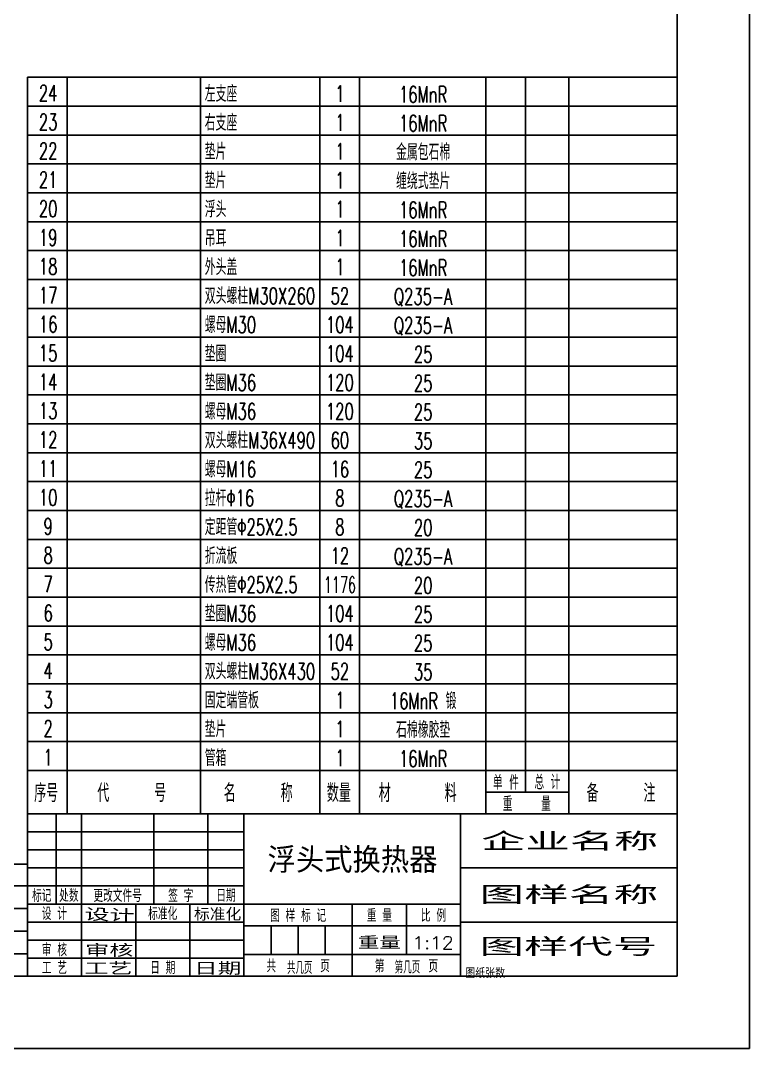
# Model space of a CAD drawing. Header units: inches. Extents: x 3444 to 13536, y 2141 to 9269.
# Drawn here: x 11114 to 13536, y 2141 to 5557 of the extents above; entities that cross this region are included whole.
import ezdxf
from ezdxf.enums import TextEntityAlignment as Align

# ---------------------------------------------------------------- set-up
doc = ezdxf.new("R2010")
doc.units = ezdxf.units.IN
doc.header["$LTSCALE"] = 120
for name, color, linetype in [('1轮廓实线层', 7, 'Continuous'), ('2细线层', 4, 'Continuous'), ('6文字层', 3, 'Continuous'), ('图框层', 7, 'Continuous')]:
    doc.layers.add(name, color=color, linetype=linetype)
doc.styles.add('PC_TEXTSTYLE', font='romans.shx', dxfattribs={"width": 0.8, "bigfont": 'hzfs.shx'})

# ---------------------------------------------------------------- blocks, each defined once
blk = doc.blocks.new('PC_MXBTITLERECORD')
at = {"layer": '1轮廓实线层'}
for p, q in [((-180, 0), (-180, 12)), ((0, 0), (0, 12))]:
    blk.add_line(p, q, dxfattribs=at)
at = {"layer": '2细线层'}
for p, q in [((-169, 12), (-169, 0)), ((-132, 12), (-132, 0)), ((-99, 12), (-99, 0)), ((-88, 12), (-88, 0)), ((-53, 12), (-53, 0)), ((-42, 12), (-42, 6)), ((-30, 12), (-30, 0)), ((-30, 6), (-53, 6))]:
    blk.add_line(p, q, dxfattribs=at)
at = {"style": 'PC_TEXTSTYLE', "flags": 1}
blk.add_attdef('Fo oFShowMe', (-53, 6), '', height=0.00000005, dxfattribs=at)
at = {"layer": '6文字层', "style": 'PC_TEXTSTYLE', "width": 0.667}
for s, height, p in [('序号', 5, (-174.77, 6)), ('代     号', 5, (-151.09, 6)), ('名     称', 5, (-116.06, 6)), ('数量', 5, (-93.71, 6)), ('材      料', 5, (-71.89, 6)), ('单 件', 4, (-47.45, 8.84)), ('总 计', 4, (-35.96, 8.94)), ('备     注', 5, (-15.57, 6)), ('重    量', 4, (-41.65, 2.94))]:
    blk.add_text(s, height=height, dxfattribs=at).set_placement(p, align=Align.MIDDLE)
blk = doc.blocks.new('PC_MXB_BLOCK')
at = {"layer": '1轮廓实线层'}
for p, q in [((-180, 8), (-180, 0)), ((0, 8), (0, 0))]:
    blk.add_line(p, q, dxfattribs=at)
at = {"layer": '2细线层'}
for p, q in [((-180, 8), (0, 8)), ((-169, 8), (-169, 0)), ((-132, 8), (-132, 0)), ((-99, 8), (-99, 0)), ((-88, 8), (-88, 0)), ((-53, 8), (-53, 0)), ((-42, 8), (-42, 0)), ((-30, 8), (-30, 0)), ((-180, 0), (0, 0))]:
    blk.add_line(p, q, dxfattribs=at)
at = {"layer": '6文字层', "style": 'PC_TEXTSTYLE'}
for tag, width, p, p2 in [('序号', 0.769182, (-178.38, 1.35), (-170.09, 1.35)), ('代号', 3.14773, (-168.05, 1.35), (-134.11, 1.35)), ('名称', 2.802424, (-130.87, 1.2), (-100.28, 1.2)), ('数量', 0.817449, (-97.88, 1.2), (-89, 1.2)), ('材料', 2.943328, (-86.43, 1.01), (-54.3, 1.01)), ('单重', 0.854038, (-52.21, 0.89), (-43, 0.89)), ('总重', 0.958888, (-41.2, 1.27), (-30.86, 1.27)), ('备注', 2.494074, (-28.61, 1.02), (-1.16, 1.02))]:
    blk.add_attdef(tag, text='', height=4.5, dxfattribs=dict(at, width=width)).set_placement(p, p2, align=Align.FIT)

msp = doc.modelspace()

# ---------------------------------------------------------------- linework, layer by layer
at = {"layer": '1轮廓实线层'}
for p, q in [((13296.16, 2920.53), (11136.16, 2920.53)), ((11136.16, 2380.53), (11136.16, 2920.53)), ((11232.16, 2620.53), (11232.16, 2920.53)), ((11316.16, 2620.53), (11316.16, 2920.53)), ((11556.16, 2620.53), (11556.16, 2920.53)), ((11736.16, 2620.53), (11736.16, 2920.53)), ((11856.16, 2380.53), (11856.16, 2920.53)), ((11136.16, 2752.68), (9141.97, 2752.68)), ((11136.16, 2752.68), (11136.16, 2380.53)), ((12576.16, 2740.53), (13296.16, 2740.53)), ((11136.16, 2620.53), (12576.16, 2620.53)), ((11316.16, 2380.53), (11316.16, 2620.53)), ((11496.16, 2380.53), (11496.16, 2620.53)), ((11676.16, 2380.53), (11676.16, 2620.53)), ((12576.16, 2560.53), (13296.16, 2560.53)), ((11136.16, 2380.53), (13296.16, 2380.53))]:
    msp.add_line(p, q, dxfattribs=at)
at = {"layer": '1轮廓实线层', "color": 7}
for p, q in [((12576.16, 2380.53), (12576.16, 2920.53)), ((11136.16, 2680.53), (11856.16, 2680.53))]:
    msp.add_line(p, q, dxfattribs=at)
at = {"layer": '2细线层'}
for p, q in [((13536.16, 9268.53), (13536.16, 2140.53)), ((11136.16, 2860.53), (11856.16, 2860.53)), ((11136.16, 2800.53), (11856.16, 2800.53)), ((11136.16, 2740.53), (11856.16, 2740.53)), ((11136.16, 2680.53), (9141.97, 2680.53)), ((11136.16, 2605.53), (9141.97, 2605.53)), ((12216.16, 2380.53), (12216.16, 2620.53)), ((12396.16, 2452.53), (12396.16, 2620.53)), ((11136.16, 2530.53), (9141.97, 2530.53)), ((11136.16, 2560.53), (11856.16, 2560.53)), ((11856.16, 2548.53), (12576.16, 2548.53)), ((11946.16, 2452.53), (11946.16, 2548.53)), ((12036.16, 2452.53), (12036.16, 2548.53)), ((12126.16, 2452.53), (12126.16, 2548.53)), ((11136.16, 2500.53), (11856.16, 2500.53)), ((11136.16, 2455.53), (9141.97, 2455.53)), ((11136.16, 2440.53), (11856.16, 2440.53)), ((11856.16, 2452.53), (12576.16, 2452.53)), ((3444.16, 2140.53), (13536.16, 2140.53))]:
    msp.add_line(p, q, dxfattribs=at)
at = {"layer": '图框层'}
for p, q in [((13296.16, 9028.53), (13296.16, 2380.53)), ((13296.16, 2380.53), (13296.16, 2920.53)), ((3684.16, 2380.53), (13296.16, 2380.53))]:
    msp.add_line(p, q, dxfattribs=at)

# ---------------------------------------------------------------- block references
ref = msp.add_blockref('PC_MXB_BLOCK', (13296.16, 5272.53), dxfattribs=dict(at, xscale=12, yscale=12, zscale=12))
ref.add_attrib('材料', '16MnR', dxfattribs={"layer": '6文字层', "height": 54, "style": 'PC_TEXTSTYLE', "width": 0.667}).set_placement((12451.74, 5284.66), align=Align.CENTER)
ref.add_attrib('序号', '24', dxfattribs={"layer": '6文字层', "height": 54, "style": 'PC_TEXTSTYLE', "width": 0.667}).set_placement((11205.34, 5288.72), align=Align.CENTER)
ref.add_attrib('名称', '左支座', (11725.76, 5286.88), dxfattribs={"layer": '6文字层', "height": 54, "style": 'PC_TEXTSTYLE', "width": 0.667})
ref.add_attrib('数量', '1', dxfattribs={"layer": '6文字层', "height": 54, "style": 'PC_TEXTSTYLE', "width": 0.667}).set_placement((12174.88, 5286.88), align=Align.CENTER)
ref = msp.add_blockref('PC_MXB_BLOCK', (13296.16, 5176.53), dxfattribs=dict(at, xscale=12, yscale=12, zscale=12))
ref.add_attrib('材料', '16MnR', dxfattribs={"layer": '6文字层', "height": 54, "style": 'PC_TEXTSTYLE', "width": 0.667}).set_placement((12451.74, 5188.66), align=Align.CENTER)
ref.add_attrib('序号', '23', dxfattribs={"layer": '6文字层', "height": 54, "style": 'PC_TEXTSTYLE', "width": 0.667}).set_placement((11205.34, 5192.72), align=Align.CENTER)
ref.add_attrib('名称', '右支座', (11725.76, 5190.88), dxfattribs={"layer": '6文字层', "height": 54, "style": 'PC_TEXTSTYLE', "width": 0.667})
ref.add_attrib('数量', '1', dxfattribs={"layer": '6文字层', "height": 54, "style": 'PC_TEXTSTYLE', "width": 0.667}).set_placement((12174.88, 5190.88), align=Align.CENTER)
ref = msp.add_blockref('PC_MXB_BLOCK', (13296.16, 5080.53), dxfattribs=dict(at, xscale=12, yscale=12, zscale=12))
ref.add_attrib('材料', '金属包石棉', dxfattribs={"layer": '6文字层', "height": 54, "style": 'PC_TEXTSTYLE', "width": 0.667}).set_placement((12451.74, 5092.66), align=Align.CENTER)
ref.add_attrib('序号', '22', dxfattribs={"layer": '6文字层', "height": 54, "style": 'PC_TEXTSTYLE', "width": 0.667}).set_placement((11205.34, 5096.72), align=Align.CENTER)
ref.add_attrib('名称', '垫片', (11725.76, 5094.88), dxfattribs={"layer": '6文字层', "height": 54, "style": 'PC_TEXTSTYLE', "width": 0.667})
ref.add_attrib('数量', '1', dxfattribs={"layer": '6文字层', "height": 54, "style": 'PC_TEXTSTYLE', "width": 0.667}).set_placement((12174.88, 5094.88), align=Align.CENTER)
ref = msp.add_blockref('PC_MXB_BLOCK', (13296.16, 4984.53), dxfattribs=dict(at, xscale=12, yscale=12, zscale=12))
ref.add_attrib('材料', '缠绕式垫片', dxfattribs={"layer": '6文字层', "height": 54, "style": 'PC_TEXTSTYLE', "width": 0.667}).set_placement((12451.74, 4996.66), align=Align.CENTER)
ref.add_attrib('序号', '21', dxfattribs={"layer": '6文字层', "height": 54, "style": 'PC_TEXTSTYLE', "width": 0.667}).set_placement((11205.34, 5000.72), align=Align.CENTER)
ref.add_attrib('名称', '垫片', (11725.76, 4998.88), dxfattribs={"layer": '6文字层', "height": 54, "style": 'PC_TEXTSTYLE', "width": 0.667})
ref.add_attrib('数量', '1', dxfattribs={"layer": '6文字层', "height": 54, "style": 'PC_TEXTSTYLE', "width": 0.667}).set_placement((12174.88, 4998.88), align=Align.CENTER)
ref = msp.add_blockref('PC_MXB_BLOCK', (13296.16, 4888.53), dxfattribs=dict(at, xscale=12, yscale=12, zscale=12))
ref.add_attrib('材料', '16MnR', dxfattribs={"layer": '6文字层', "height": 54, "style": 'PC_TEXTSTYLE', "width": 0.667}).set_placement((12451.74, 4900.66), align=Align.CENTER)
ref.add_attrib('序号', '20', dxfattribs={"layer": '6文字层', "height": 54, "style": 'PC_TEXTSTYLE', "width": 0.667}).set_placement((11205.34, 4904.72), align=Align.CENTER)
ref.add_attrib('名称', '浮头', (11725.76, 4902.88), dxfattribs={"layer": '6文字层', "height": 54, "style": 'PC_TEXTSTYLE', "width": 0.667})
ref.add_attrib('数量', '1', dxfattribs={"layer": '6文字层', "height": 54, "style": 'PC_TEXTSTYLE', "width": 0.667}).set_placement((12174.88, 4902.88), align=Align.CENTER)
ref = msp.add_blockref('PC_MXB_BLOCK', (13296.16, 4792.53), dxfattribs=dict(at, xscale=12, yscale=12, zscale=12))
ref.add_attrib('材料', '16MnR', dxfattribs={"layer": '6文字层', "height": 54, "style": 'PC_TEXTSTYLE', "width": 0.667}).set_placement((12451.74, 4804.66), align=Align.CENTER)
ref.add_attrib('序号', '19', dxfattribs={"layer": '6文字层', "height": 54, "style": 'PC_TEXTSTYLE', "width": 0.667}).set_placement((11205.34, 4808.72), align=Align.CENTER)
ref.add_attrib('名称', '吊耳', (11725.76, 4806.88), dxfattribs={"layer": '6文字层', "height": 54, "style": 'PC_TEXTSTYLE', "width": 0.667})
ref.add_attrib('数量', '1', dxfattribs={"layer": '6文字层', "height": 54, "style": 'PC_TEXTSTYLE', "width": 0.667}).set_placement((12174.88, 4806.88), align=Align.CENTER)
ref = msp.add_blockref('PC_MXB_BLOCK', (13296.16, 4696.53), dxfattribs=dict(at, xscale=12, yscale=12, zscale=12))
ref.add_attrib('材料', '16MnR', dxfattribs={"layer": '6文字层', "height": 54, "style": 'PC_TEXTSTYLE', "width": 0.667}).set_placement((12451.74, 4708.66), align=Align.CENTER)
ref.add_attrib('序号', '18', dxfattribs={"layer": '6文字层', "height": 54, "style": 'PC_TEXTSTYLE', "width": 0.667}).set_placement((11205.34, 4712.72), align=Align.CENTER)
ref.add_attrib('名称', '外头盖', (11725.76, 4710.88), dxfattribs={"layer": '6文字层', "height": 54, "style": 'PC_TEXTSTYLE', "width": 0.667})
ref.add_attrib('数量', '1', dxfattribs={"layer": '6文字层', "height": 54, "style": 'PC_TEXTSTYLE', "width": 0.667}).set_placement((12174.88, 4710.88), align=Align.CENTER)
ref = msp.add_blockref('PC_MXB_BLOCK', (13296.16, 4600.53), dxfattribs=dict(at, xscale=12, yscale=12, zscale=12))
ref.add_attrib('材料', 'Q235-A', dxfattribs={"layer": '6文字层', "height": 54, "style": 'PC_TEXTSTYLE', "width": 0.667}).set_placement((12451.74, 4612.66), align=Align.CENTER)
ref.add_attrib('序号', '17', dxfattribs={"layer": '6文字层', "height": 54, "style": 'PC_TEXTSTYLE', "width": 0.667}).set_placement((11205.34, 4616.72), align=Align.CENTER)
ref.add_attrib('名称', '双头螺柱M30X260', dxfattribs={"layer": '6文字层', "height": 54, "style": 'PC_TEXTSTYLE', "width": 0.706204}).set_placement((11725.76, 4614.88), (12092.85, 4614.88), align=Align.FIT)
ref.add_attrib('数量', '52', dxfattribs={"layer": '6文字层', "height": 54, "style": 'PC_TEXTSTYLE', "width": 0.667}).set_placement((12174.88, 4614.88), align=Align.CENTER)
ref = msp.add_blockref('PC_MXB_BLOCK', (13296.16, 4504.53), dxfattribs=dict(at, xscale=12, yscale=12, zscale=12))
ref.add_attrib('材料', 'Q235-A', dxfattribs={"layer": '6文字层', "height": 54, "style": 'PC_TEXTSTYLE', "width": 0.667}).set_placement((12451.74, 4516.66), align=Align.CENTER)
ref.add_attrib('序号', '16', dxfattribs={"layer": '6文字层', "height": 54, "style": 'PC_TEXTSTYLE', "width": 0.667}).set_placement((11205.34, 4520.72), align=Align.CENTER)
ref.add_attrib('名称', '螺母M30', (11725.76, 4518.88), dxfattribs={"layer": '6文字层', "height": 54, "style": 'PC_TEXTSTYLE', "width": 0.667})
ref.add_attrib('数量', '104', dxfattribs={"layer": '6文字层', "height": 54, "style": 'PC_TEXTSTYLE', "width": 0.667}).set_placement((12174.88, 4518.88), align=Align.CENTER)
ref = msp.add_blockref('PC_MXB_BLOCK', (13296.16, 4408.53), dxfattribs=dict(at, xscale=12, yscale=12, zscale=12))
ref.add_attrib('材料', '25', dxfattribs={"layer": '6文字层', "height": 54, "style": 'PC_TEXTSTYLE', "width": 0.667}).set_placement((12451.74, 4420.66), align=Align.CENTER)
ref.add_attrib('序号', '15', dxfattribs={"layer": '6文字层', "height": 54, "style": 'PC_TEXTSTYLE', "width": 0.667}).set_placement((11205.34, 4424.72), align=Align.CENTER)
ref.add_attrib('名称', '垫圈', (11725.76, 4422.88), dxfattribs={"layer": '6文字层', "height": 54, "style": 'PC_TEXTSTYLE', "width": 0.667})
ref.add_attrib('数量', '104', dxfattribs={"layer": '6文字层', "height": 54, "style": 'PC_TEXTSTYLE', "width": 0.667}).set_placement((12174.88, 4422.88), align=Align.CENTER)
ref = msp.add_blockref('PC_MXB_BLOCK', (13296.16, 4312.53), dxfattribs=dict(at, xscale=12, yscale=12, zscale=12))
ref.add_attrib('材料', '25', dxfattribs={"layer": '6文字层', "height": 54, "style": 'PC_TEXTSTYLE', "width": 0.667}).set_placement((12451.74, 4324.66), align=Align.CENTER)
ref.add_attrib('序号', '14', dxfattribs={"layer": '6文字层', "height": 54, "style": 'PC_TEXTSTYLE', "width": 0.667}).set_placement((11205.34, 4328.72), align=Align.CENTER)
ref.add_attrib('名称', '垫圈M36', (11725.76, 4326.88), dxfattribs={"layer": '6文字层', "height": 54, "style": 'PC_TEXTSTYLE', "width": 0.667})
ref.add_attrib('数量', '120', dxfattribs={"layer": '6文字层', "height": 54, "style": 'PC_TEXTSTYLE', "width": 0.667}).set_placement((12174.88, 4326.88), align=Align.CENTER)
ref = msp.add_blockref('PC_MXB_BLOCK', (13296.16, 4216.53), dxfattribs=dict(at, xscale=12, yscale=12, zscale=12))
ref.add_attrib('材料', '25', dxfattribs={"layer": '6文字层', "height": 54, "style": 'PC_TEXTSTYLE', "width": 0.667}).set_placement((12451.74, 4228.66), align=Align.CENTER)
ref.add_attrib('序号', '13', dxfattribs={"layer": '6文字层', "height": 54, "style": 'PC_TEXTSTYLE', "width": 0.667}).set_placement((11205.34, 4232.72), align=Align.CENTER)
ref.add_attrib('名称', '螺母M36', (11725.76, 4230.88), dxfattribs={"layer": '6文字层', "height": 54, "style": 'PC_TEXTSTYLE', "width": 0.667})
ref.add_attrib('数量', '120', dxfattribs={"layer": '6文字层', "height": 54, "style": 'PC_TEXTSTYLE', "width": 0.667}).set_placement((12174.88, 4230.88), align=Align.CENTER)
ref = msp.add_blockref('PC_MXB_BLOCK', (13296.16, 4120.53), dxfattribs=dict(at, xscale=12, yscale=12, zscale=12))
ref.add_attrib('材料', '35', dxfattribs={"layer": '6文字层', "height": 54, "style": 'PC_TEXTSTYLE', "width": 0.667}).set_placement((12451.74, 4132.66), align=Align.CENTER)
ref.add_attrib('序号', '12', dxfattribs={"layer": '6文字层', "height": 54, "style": 'PC_TEXTSTYLE', "width": 0.667}).set_placement((11205.34, 4136.72), align=Align.CENTER)
ref.add_attrib('名称', '双头螺柱M36X490', dxfattribs={"layer": '6文字层', "height": 54, "style": 'PC_TEXTSTYLE', "width": 0.706204}).set_placement((11725.76, 4134.88), (12092.85, 4134.88), align=Align.FIT)
ref.add_attrib('数量', '60', dxfattribs={"layer": '6文字层', "height": 54, "style": 'PC_TEXTSTYLE', "width": 0.667}).set_placement((12174.88, 4134.88), align=Align.CENTER)
ref = msp.add_blockref('PC_MXB_BLOCK', (13296.16, 4024.53), dxfattribs=dict(at, xscale=12, yscale=12, zscale=12))
ref.add_attrib('材料', '25', dxfattribs={"layer": '6文字层', "height": 54, "style": 'PC_TEXTSTYLE', "width": 0.667}).set_placement((12451.74, 4036.66), align=Align.CENTER)
ref.add_attrib('序号', '11', dxfattribs={"layer": '6文字层', "height": 54, "style": 'PC_TEXTSTYLE', "width": 0.667}).set_placement((11205.34, 4040.72), align=Align.CENTER)
ref.add_attrib('名称', '螺母M16', (11725.76, 4038.88), dxfattribs={"layer": '6文字层', "height": 54, "style": 'PC_TEXTSTYLE', "width": 0.667})
ref.add_attrib('数量', '16', dxfattribs={"layer": '6文字层', "height": 54, "style": 'PC_TEXTSTYLE', "width": 0.667}).set_placement((12174.88, 4038.88), align=Align.CENTER)
ref = msp.add_blockref('PC_MXB_BLOCK', (13296.16, 3928.53), dxfattribs=dict(at, xscale=12, yscale=12, zscale=12))
ref.add_attrib('材料', 'Q235-A', dxfattribs={"layer": '6文字层', "height": 54, "style": 'PC_TEXTSTYLE', "width": 0.667}).set_placement((12451.74, 3940.66), align=Align.CENTER)
ref.add_attrib('序号', '10', dxfattribs={"layer": '6文字层', "height": 54, "style": 'PC_TEXTSTYLE', "width": 0.667}).set_placement((11205.34, 3944.72), align=Align.CENTER)
ref.add_attrib('名称', '拉杆Φ16', (11725.76, 3942.88), dxfattribs={"layer": '6文字层', "height": 54, "style": 'PC_TEXTSTYLE', "width": 0.667})
ref.add_attrib('数量', '8', dxfattribs={"layer": '6文字层', "height": 54, "style": 'PC_TEXTSTYLE', "width": 0.667}).set_placement((12174.88, 3942.88), align=Align.CENTER)
ref = msp.add_blockref('PC_MXB_BLOCK', (13296.16, 3832.53), dxfattribs=dict(at, xscale=12, yscale=12, zscale=12))
ref.add_attrib('材料', '20', dxfattribs={"layer": '6文字层', "height": 54, "style": 'PC_TEXTSTYLE', "width": 0.667}).set_placement((12451.74, 3844.66), align=Align.CENTER)
ref.add_attrib('序号', '9', dxfattribs={"layer": '6文字层', "height": 54, "style": 'PC_TEXTSTYLE', "width": 0.667}).set_placement((11205.34, 3848.72), align=Align.CENTER)
ref.add_attrib('名称', '定距管Φ25X2.5', (11725.76, 3846.88), dxfattribs={"layer": '6文字层', "height": 54, "style": 'PC_TEXTSTYLE', "width": 0.667})
ref.add_attrib('数量', '8', dxfattribs={"layer": '6文字层', "height": 54, "style": 'PC_TEXTSTYLE', "width": 0.667}).set_placement((12174.88, 3846.88), align=Align.CENTER)
ref = msp.add_blockref('PC_MXB_BLOCK', (13296.16, 3736.53), dxfattribs=dict(at, xscale=12, yscale=12, zscale=12))
ref.add_attrib('材料', 'Q235-A', dxfattribs={"layer": '6文字层', "height": 54, "style": 'PC_TEXTSTYLE', "width": 0.667}).set_placement((12451.74, 3748.66), align=Align.CENTER)
ref.add_attrib('序号', '8', dxfattribs={"layer": '6文字层', "height": 54, "style": 'PC_TEXTSTYLE', "width": 0.667}).set_placement((11205.34, 3752.72), align=Align.CENTER)
ref.add_attrib('名称', '折流板', (11725.76, 3750.88), dxfattribs={"layer": '6文字层', "height": 54, "style": 'PC_TEXTSTYLE', "width": 0.667})
ref.add_attrib('数量', '12', dxfattribs={"layer": '6文字层', "height": 54, "style": 'PC_TEXTSTYLE', "width": 0.667}).set_placement((12174.88, 3750.88), align=Align.CENTER)
ref = msp.add_blockref('PC_MXB_BLOCK', (13296.16, 3640.53), dxfattribs=dict(at, xscale=12, yscale=12, zscale=12))
ref.add_attrib('材料', '20', dxfattribs={"layer": '6文字层', "height": 54, "style": 'PC_TEXTSTYLE', "width": 0.667}).set_placement((12451.74, 3652.66), align=Align.CENTER)
ref.add_attrib('序号', '7', dxfattribs={"layer": '6文字层', "height": 54, "style": 'PC_TEXTSTYLE', "width": 0.667}).set_placement((11205.34, 3656.72), align=Align.CENTER)
ref.add_attrib('名称', '传热管Φ25X2.5', (11725.76, 3654.88), dxfattribs={"layer": '6文字层', "height": 54, "style": 'PC_TEXTSTYLE', "width": 0.667})
ref.add_attrib('数量', '1176', dxfattribs={"layer": '6文字层', "height": 54, "style": 'PC_TEXTSTYLE', "width": 0.538589}).set_placement((12121.56, 3654.88), (12228.2, 3654.88), align=Align.FIT)
ref = msp.add_blockref('PC_MXB_BLOCK', (13296.16, 3544.53), dxfattribs=dict(at, xscale=12, yscale=12, zscale=12))
ref.add_attrib('材料', '25', dxfattribs={"layer": '6文字层', "height": 54, "style": 'PC_TEXTSTYLE', "width": 0.667}).set_placement((12451.74, 3556.66), align=Align.CENTER)
ref.add_attrib('序号', '6', dxfattribs={"layer": '6文字层', "height": 54, "style": 'PC_TEXTSTYLE', "width": 0.667}).set_placement((11205.34, 3560.72), align=Align.CENTER)
ref.add_attrib('名称', '垫圈M36', (11725.76, 3558.88), dxfattribs={"layer": '6文字层', "height": 54, "style": 'PC_TEXTSTYLE', "width": 0.667})
ref.add_attrib('数量', '104', dxfattribs={"layer": '6文字层', "height": 54, "style": 'PC_TEXTSTYLE', "width": 0.667}).set_placement((12174.88, 3558.88), align=Align.CENTER)
ref = msp.add_blockref('PC_MXB_BLOCK', (13296.16, 3448.53), dxfattribs=dict(at, xscale=12, yscale=12, zscale=12))
ref.add_attrib('材料', '25', dxfattribs={"layer": '6文字层', "height": 54, "style": 'PC_TEXTSTYLE', "width": 0.667}).set_placement((12451.74, 3460.66), align=Align.CENTER)
ref.add_attrib('序号', '5', dxfattribs={"layer": '6文字层', "height": 54, "style": 'PC_TEXTSTYLE', "width": 0.667}).set_placement((11205.34, 3464.72), align=Align.CENTER)
ref.add_attrib('名称', '螺母M36', (11725.76, 3462.88), dxfattribs={"layer": '6文字层', "height": 54, "style": 'PC_TEXTSTYLE', "width": 0.667})
ref.add_attrib('数量', '104', dxfattribs={"layer": '6文字层', "height": 54, "style": 'PC_TEXTSTYLE', "width": 0.667}).set_placement((12174.88, 3462.88), align=Align.CENTER)
ref = msp.add_blockref('PC_MXB_BLOCK', (13296.16, 3352.53), dxfattribs=dict(at, xscale=12, yscale=12, zscale=12))
ref.add_attrib('材料', '35', dxfattribs={"layer": '6文字层', "height": 54, "style": 'PC_TEXTSTYLE', "width": 0.667}).set_placement((12451.74, 3364.66), align=Align.CENTER)
ref.add_attrib('序号', '4', dxfattribs={"layer": '6文字层', "height": 54, "style": 'PC_TEXTSTYLE', "width": 0.667}).set_placement((11205.34, 3368.72), align=Align.CENTER)
ref.add_attrib('名称', '双头螺柱M36X430', dxfattribs={"layer": '6文字层', "height": 54, "style": 'PC_TEXTSTYLE', "width": 0.706204}).set_placement((11725.76, 3366.88), (12092.85, 3366.88), align=Align.FIT)
ref.add_attrib('数量', '52', dxfattribs={"layer": '6文字层', "height": 54, "style": 'PC_TEXTSTYLE', "width": 0.667}).set_placement((12174.88, 3366.88), align=Align.CENTER)
ref = msp.add_blockref('PC_MXB_BLOCK', (13296.16, 3256.53), dxfattribs=dict(at, xscale=12, yscale=12, zscale=12))
ref.add_attrib('材料', '16MnR 锻', dxfattribs={"layer": '6文字层', "height": 54, "style": 'PC_TEXTSTYLE', "width": 0.667}).set_placement((12451.74, 3268.66), align=Align.CENTER)
ref.add_attrib('序号', '3', dxfattribs={"layer": '6文字层', "height": 54, "style": 'PC_TEXTSTYLE', "width": 0.667}).set_placement((11205.34, 3272.72), align=Align.CENTER)
ref.add_attrib('名称', '固定端管板', (11725.76, 3270.88), dxfattribs={"layer": '6文字层', "height": 54, "style": 'PC_TEXTSTYLE', "width": 0.667})
ref.add_attrib('数量', '1', dxfattribs={"layer": '6文字层', "height": 54, "style": 'PC_TEXTSTYLE', "width": 0.667}).set_placement((12174.88, 3270.88), align=Align.CENTER)
ref = msp.add_blockref('PC_MXB_BLOCK', (13296.16, 3160.53), dxfattribs=dict(at, xscale=12, yscale=12, zscale=12))
ref.add_attrib('材料', '石棉橡胶垫', dxfattribs={"layer": '6文字层', "height": 54, "style": 'PC_TEXTSTYLE', "width": 0.667}).set_placement((12451.74, 3172.66), align=Align.CENTER)
ref.add_attrib('序号', '2', dxfattribs={"layer": '6文字层', "height": 54, "style": 'PC_TEXTSTYLE', "width": 0.667}).set_placement((11205.34, 3176.72), align=Align.CENTER)
ref.add_attrib('名称', '垫片', (11725.76, 3174.88), dxfattribs={"layer": '6文字层', "height": 54, "style": 'PC_TEXTSTYLE', "width": 0.667})
ref.add_attrib('数量', '1', dxfattribs={"layer": '6文字层', "height": 54, "style": 'PC_TEXTSTYLE', "width": 0.667}).set_placement((12174.88, 3174.88), align=Align.CENTER)
ref = msp.add_blockref('PC_MXB_BLOCK', (13296.16, 3064.53), dxfattribs=dict(at, xscale=12, yscale=12, zscale=12))
ref.add_attrib('材料', '16MnR', dxfattribs={"layer": '6文字层', "height": 54, "style": 'PC_TEXTSTYLE', "width": 0.667}).set_placement((12451.74, 3076.66), align=Align.CENTER)
ref.add_attrib('序号', '1', dxfattribs={"layer": '6文字层', "height": 54, "style": 'PC_TEXTSTYLE', "width": 0.667}).set_placement((11205.34, 3080.72), align=Align.CENTER)
ref.add_attrib('名称', '管箱', (11725.76, 3078.88), dxfattribs={"layer": '6文字层', "height": 54, "style": 'PC_TEXTSTYLE', "width": 0.667})
ref.add_attrib('数量', '1', dxfattribs={"layer": '6文字层', "height": 54, "style": 'PC_TEXTSTYLE', "width": 0.667}).set_placement((12174.88, 3078.88), align=Align.CENTER)
at = {"layer": '图框层', "xscale": 12, "yscale": 12, "zscale": 12}
msp.add_blockref('PC_MXBTITLERECORD', (13296.16, 2920.53), dxfattribs=at)

# ---------------------------------------------------------------- texts
at = {"layer": '6文字层', "style": 'PC_TEXTSTYLE', "width": 0.667}
for s, p in [('标记', (11184.16, 2650.53)), ('处数', (11274.16, 2650.53)), (' 更改文件号 ', (11436.16, 2650.53)), (' 签 字 ', (11646.16, 2650.53)), (' 日期 ', (11796.16, 2650.53)), (' 设 计 ', (11226.16, 2590.6)), (' 标准化 ', (11586.16, 2590.6)), (' 图 样 标 记 ', (12036.16, 2584.53)), (' 重 量 ', (12306.16, 2584.53)), (' 比 例 ', (12486.16, 2584.53)), (' 审 核 ', (11226.16, 2470.53)), (' 工 艺 ', (11226.16, 2410.53)), (' 日 期 ', (11586.16, 2410.53)), ('共       页', (12036.16, 2416.53)), ('第       页', (12396.16, 2416.53))]:
    msp.add_text(s, height=42, dxfattribs=at).set_placement(p, align=Align.MIDDLE)
at = {"layer": '6文字层', "style": 'PC_TEXTSTYLE', "flags": 8}
for tag, height, width, p, p2 in [('企业名称', 60, 3.445461, (12644.68, 2798.37), (13232.94, 2798.37)), ('浮头式换热器', 84, 1.550368, (11934.61, 2724.16), (12499.1, 2724.16)), ('图样名称', 60, 3.480264, (12638.74, 2620.27), (13232.94, 2620.27)), ('标准化', 42, 1.756036, (11690.14, 2564.99), (11847.14, 2564.99)), ('重量', 42, 2.448074, (12234.68, 2471.04), (12377.57, 2471.04)), ('1:12', 42, 1.023151, (12415.91, 2471.04), (12553.01, 2471.04)), ('图样代号', 60, 3.489916, (12638.74, 2448.1), (13229.97, 2448.1)), ('审核', 42, 2.723972, (11328.3, 2444.94), (11488.55, 2444.94)), ('工艺', 42, 2.851598, (11325.64, 2384.99), (11485.47, 2384.99)), ('日期', 42, 2.733185, (11690.14, 2384.99), (11847.14, 2384.99)), ('共几页', 42, 0.953151, (11999.29, 2388.03), (12083.62, 2388.03))]:
    msp.add_attdef(tag, text='', height=height, dxfattribs=dict(at, width=width)).set_placement(p, p2, align=Align.FIT)
at = {"layer": '6文字层', "style": 'PC_TEXTSTYLE', "width": 2.873784, "flags": 8}
msp.add_attdef('设计', text=' ', height=42, rotation=358.46442, dxfattribs=at).set_placement((11325.42, 2564.99), (11491.76, 2560.53), align=Align.FIT)
at = {"layer": '6文字层', "color": 3, "style": 'PC_TEXTSTYLE', "width": 0.96618, "flags": 8}
msp.add_attdef('第几页', text='', height=42, dxfattribs=at).set_placement((12356.72, 2389.57), (12442.21, 2389.57), align=Align.FIT)
at = {"layer": '6文字层', "ltscale": 10, "style": 'PC_TEXTSTYLE', "flags": 1}
msp.add_attdef('图纸张数', (12592.01, 2374.63), '', height=30, dxfattribs=at)

doc.saveas('drawing.dxf')
